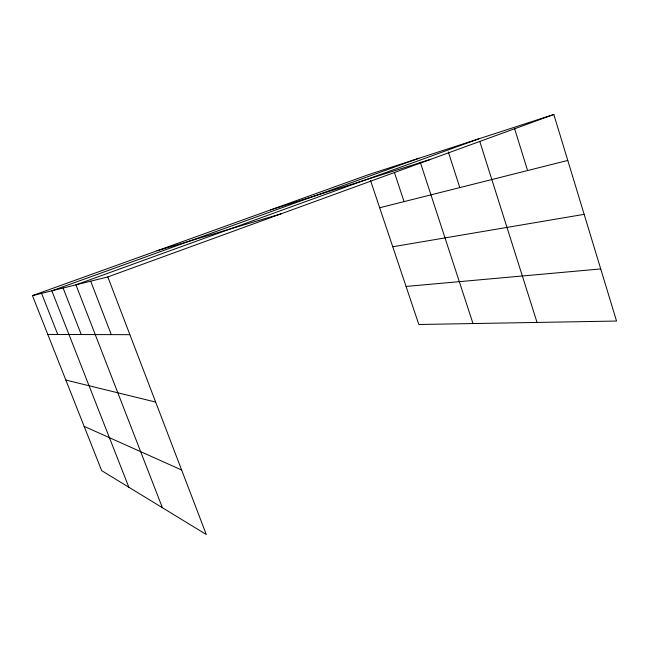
<?xml version="1.0" encoding="UTF-8"?>
<svg xmlns="http://www.w3.org/2000/svg" width="649" height="649" viewBox="0 0 649 649"><rect width="100%" height="100%" fill="white"/><g stroke="black" fill="none" stroke-linecap="round" stroke-linejoin="round"><path stroke-width="0.97" d="M107.815 276.936L206.301 534.525L101.666 470.639L32.45 295.628L107.815 276.936L553.824 114.475L616.55 321.044L418.832 324.5L370.465 180.308M418.986 158.251L51.839 290.817L128.851 487.237M478.938 138.789L75.949 284.838L162.396 507.721M32.45 295.628L368.559 174.63L553.824 114.475M270.495 209.927L430.66 159.338M157.026 250.782L281.187 213.789M379.673 207.753L567.786 160.441M392.759 246.758L584.149 214.34M406.071 286.452L600.731 268.937M47.799 334.446L129.889 334.673M65.841 380.054L155.655 402.072M84.151 426.352L181.631 470.006M41.568 293.364L57.761 334.47M63.115 288.026L81.255 334.535M90.698 281.187L111.287 334.624M394.405 172.48L404.059 201.62M420.244 162.104L472.999 323.551M448.321 151.923L459.8 187.602M479.838 141.628L537.048 322.431M514.479 128.299L527.596 170.549"/></g></svg>
